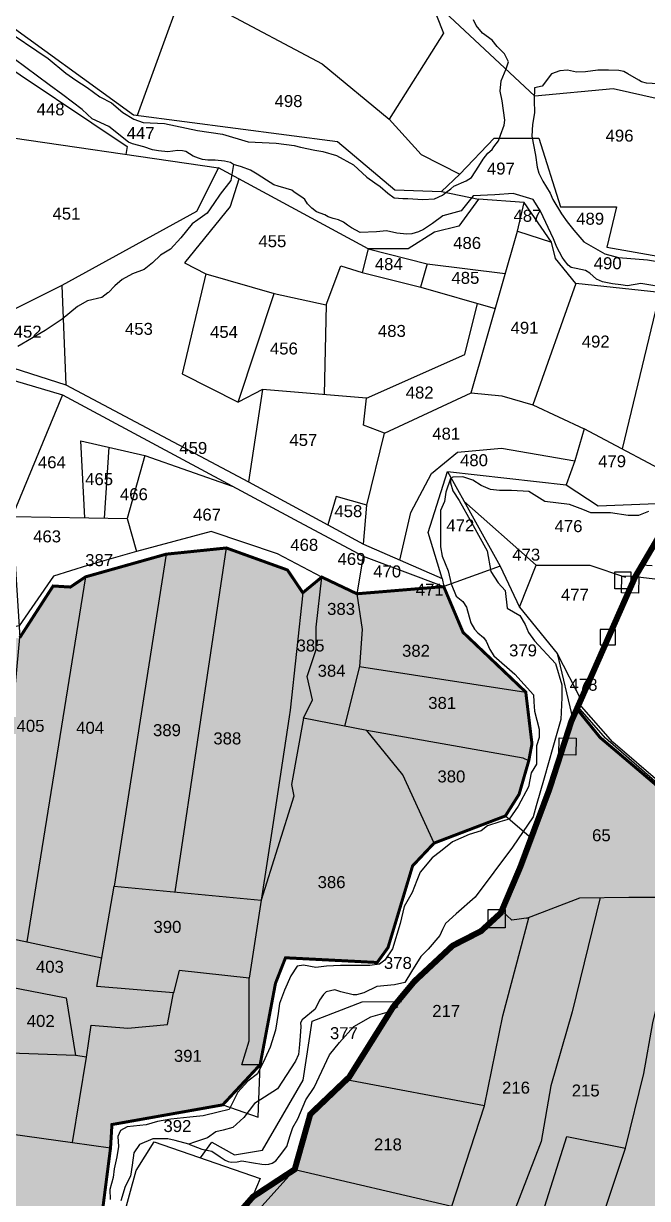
# Model space of a CAD drawing. Header units: inches. Extents: x 201585 to 225365, y 1598878 to 1613111.
# Drawn here: x 209445 to 210278, y 1606367 to 1607936 of the extents above; entities that cross this region are included whole.
import ezdxf

# ---------------------------------------------------------------- set-up
doc = ezdxf.new("R2010")
doc.units = ezdxf.units.IN
doc.header["$LTSCALE"] = 15
doc.header["$MEASUREMENT"] = 0
doc.linetypes.add('DASHED2', pattern=[0.375, 0.25, -0.125])
for name, color, linetype in [('BOUNDRY STONES', 240, 'Continuous'), ('PLOT', 7, 'Continuous'), ('PLOTS', 7, 'Continuous'), ('PLOTS NO', 7, 'Continuous'), ('ROADS', 1, 'Continuous'), ('STREAM', 4, 'Continuous'), ('STREAMS', 4, 'Continuous'), ('VILLAGE BOUNDARY STONES', 1, 'Continuous'), ('VILLAGE BOUNDRY', 5, 'Continuous'), ('WUA13', 3, 'Continuous')]:
    doc.layers.add(name, color=color, linetype=linetype)
doc.styles.get("Standard").update_dxf_attribs({"font": 'arial.ttf'})

msp = doc.modelspace()

# ---------------------------------------------------------------- hatches: boundary and pattern name
at = {"layer": 'PLOTS NO'}
h = msp.add_hatch(color=2, dxfattribs=at)
h.dxf.hatch_style = 1
h.paths.add_polyline_path([(208784.8, 1605490.2), (208757.4, 1605529.9), (208795.6, 1605532.7), (208801.8, 1605545.6), (208811.7, 1605545.5), (208813.7, 1605582.8), (208813, 1605633.9), (208761.7, 1605633.2), (208741.4, 1605627.1), (208707, 1605591.5), (208745, 1605662.9), (208798.7, 1605731.4), (208863, 1605799.6), (208904.7, 1605892.7), (208916.1, 1605931.5), (208923.7, 1606043.3), (208945.8, 1606128.7), (208960.8, 1606177.9), (208975.7, 1606229.3), (209010.7, 1606336.8), (209016, 1606353.1), (209057.3, 1606528.3), (209107.7, 1606722.9), (209136.2, 1606807), (209163.3, 1606902.5), (209217.6, 1606994.3), (209240.4, 1607001.4), (209321.8, 1607096.5), (209439.6, 1607116), (209484.1, 1607184.9), (209507.2, 1607183.5), (209527.4, 1607197.1), (209635, 1607227.4), (209715.6, 1607235.7), (209797.2, 1607206.3), (209817.7, 1607175.9), (209843.1, 1607196.8), (209890, 1607174.5), (210006, 1607184.1), (210031.8, 1607123), (210115.6, 1607043.2), (210123.9, 1606974.1), (210119.6, 1606951.4), (210106.7, 1606906.7), (210088.4, 1606877.7), (209993.1, 1606841.4), (209964.4, 1606811), (209931.6, 1606701.9), (209917.1, 1606681.9), (209794.6, 1606688.2), (209781.2, 1606654.1), (209760.7, 1606545.4), (209710.7, 1606491.7), (209562.7, 1606465.4), (209560.8, 1606434.1), (209545.1, 1606311.5), (209516.3, 1606303.2), (209505.6, 1606255.9), (209386.5, 1606105.2), (209378.4, 1606076.5), (209379.7, 1605989.8), (209371.1, 1605920.8), (209345.1, 1605866.8), (209339.1, 1605820.3), (209316.8, 1605648.9), (209303.9, 1605624.8), (209232.4, 1605613), (209163, 1605586.6), (209137.5, 1605565.1), (209000.2, 1605519.6), (208919.6, 1605485.4), (208859.5, 1605448.6), (208813.4, 1605401.9), (208792.9, 1605465.2)])
at = {"layer": 'PLOTS NO', "true_color": 0x105689}
h = msp.add_hatch(color=146, dxfattribs=at)
h.dxf.hatch_style = 1
h.paths.add_polyline_path([(209676.1, 1605085.9), (209640, 1605054), (209519, 1605034.5), (209312.9, 1605047.3), (209238.2, 1605067.1), (209188.8, 1605091.7), (209160.8, 1605117.3), (209096.2, 1605164.8), (209109.1, 1605205), (209399.2, 1605104.8), (209456, 1605092.7), (209499.4, 1605199), (209514.3, 1605235.5), (209577.1, 1605229.5), (209662.3, 1605530.2), (209578.2, 1605535.1), (209556.8, 1605493.6), (209528.5, 1605497.7), (209461, 1605507.6), (209393.5, 1605517.5), (209260.9, 1605540.8), (209246.6, 1605541), (209289.8, 1605610.1), (209303.9, 1605624.8), (209316.8, 1605648.9), (209339.1, 1605820.3), (209345.1, 1605866.8), (209404, 1605877.4), (209437.7, 1605899.6), (209525.9, 1605926), (209611.7, 1605954.3), (209628.8, 1606004.8), (209636.8, 1606048.1), (209646.7, 1606105.1), (209659.8, 1606142.8), (209705.2, 1606273.3), (209730, 1606344.7), (209751.1, 1606368.9), (209806.9, 1606405.5), (209827.7, 1606479.1), (209879.7, 1606528.8), (209938.5, 1606622.6), (209966.9, 1606656.8), (210017.9, 1606704.4), (210055.8, 1606723.8), (210082.2, 1606748), (210108.4, 1606809.7), (210147.2, 1606913.4), (210183.9, 1607020.8), (210214.9, 1606982.5), (210298.6, 1606911.6), (210340.6, 1606862.4), (210429.5, 1606781.3), (210482.5, 1606736.3), (210574.9, 1606687.2), (210575.6, 1606670.4), (210578.1, 1606624.3), (210560.8, 1606533.1), (210544, 1606482.3), (210538.7, 1606466.3), (210535.3, 1606457), (210515, 1606401.6), (210493.1, 1606332.2), (210440.4, 1606197.6), (210432.5, 1606078.7), (210423.2, 1605819.7), (210423.4, 1605725.4), (210419.6, 1605694.3), (210403.4, 1605601.3), (210398.9, 1605532.3), (210295.3, 1605558.3), (210246.3, 1605500.4), (210203.4, 1605435.3), (210161.7, 1605352), (210117.1, 1605323.8), (210079.8, 1605251.9), (209998.7, 1605195.4), (209999.5, 1605153.7), (209839.1, 1605049.9)])

# ---------------------------------------------------------------- linework, layer by layer
at = {"layer": 'BOUNDRY STONES', "color": 1}
for points in [[(210244.1, 1607198.4), (210266.7, 1607197.8), (210266.2, 1607175.3), (210243.6, 1607175.8)], [(210160.4, 1606982.1), (210183, 1606981.6), (210182.5, 1606959), (210159.9, 1606959.5)]]:
    msp.add_lwpolyline(points, close=True, dxfattribs=at)
at = {"layer": 'PLOT'}
for points in [[(209453.8, 1608138.8), (209685.7, 1608059.6), (209596.6, 1607813.7)], [(208787.8, 1607948.4), (208922.4, 1607930.2), (209119.4, 1608030.7), (209138.6, 1608040.2), (209404.4, 1607949.9), (209591.7, 1607814.3), (209864.1, 1607778.7), (209940.7, 1607714.3), (210003.1, 1607712.1), (210027.4, 1607735.1), (210073.2, 1607783.1), (210133, 1607783.1), (210162, 1607691.7), (210236.8, 1607691.7), (210223.9, 1607637.5), (210378, 1607610.5), (210432.3, 1607601)], [(210412.6, 1607808.6), (210232.5, 1607849.3), (210127.9, 1607839.3), (209987.1, 1607971.1), (210005.5, 1607923.7), (209933.1, 1607808.8), (209976, 1607761.2), (210027.4, 1607735.1)], [(209706.1, 1607955.6), (209843.6, 1607882.5), (209933.1, 1607808.8)], [(209392.3, 1607899.4), (209582.9, 1607772.2), (209581.3, 1607761.5)], [(209241.5, 1607391), (209306.3, 1607702.2), (209291, 1607753.3), (209387, 1607790), (209704.9, 1607743.4), (209675.5, 1607685.3), (209495.9, 1607586.6), (209335.4, 1607506.7), (209270.7, 1607531.6)], [(210422.2, 1607563.8), (210294.9, 1607577.1), (210182.4, 1607588.9), (210155.3, 1607622.5), (210150.1, 1607644.1), (210113.5, 1607697.3), (210052.3, 1607701.6), (210026.1, 1607665.5), (209993.5, 1607657.6), (209958.4, 1607635.2), (209905.1, 1607635.2), (209704.9, 1607743.4)], [(209732.4, 1607728.5), (209720.6, 1607691.8), (209659.6, 1607616.8), (209688, 1607601.9), (209779.4, 1607575.8)], [(210003.1, 1607712.1), (210052.3, 1607701.6)], [(210042.6, 1607443.1), (210104.5, 1607658.8), (210113.5, 1607697.3)], [(210104.5, 1607658.8), (210150.1, 1607644.1)], [(209905.1, 1607635.2), (209897.2, 1607603.8), (209975.4, 1607584), (210074.8, 1607555.5)], [(209905.1, 1607635.2), (209984, 1607615.2), (209975.1, 1607584.1)], [(209849, 1607560.5), (209868.6, 1607612.6), (209897.2, 1607603.8)], [(209984, 1607615.2), (210088.2, 1607602.2)], [(209688, 1607601.9), (209656.5, 1607468.5), (209731.2, 1607430.5)], [(210182.4, 1607588.9), (210125.2, 1607427)], [(209495.9, 1607586.6), (209501.2, 1607453.7)], [(209763.9, 1607447.3), (209731.2, 1607430.5), (209779.4, 1607575.8), (209849, 1607560.5), (209846.2, 1607440.6)], [(210294.9, 1607577.1), (210244.4, 1607368.1)], [(209902.7, 1607435.9), (210034.2, 1607494), (210051.3, 1607562.2)], [(209335.4, 1607506.7), (209501.2, 1607453.7), (209745.3, 1607324.1), (209898.6, 1607240.6), (209903.4, 1607292.8), (209862.5, 1607304.3), (209851, 1607266.5)], [(209206.9, 1607250.9), (209241.5, 1607391), (209316.4, 1607435), (209330.8, 1607489.3), (209496.5, 1607440.1), (209429.5, 1607277.8), (209439.6, 1607116)], [(209903.4, 1607292.8), (209927, 1607389.3), (209899, 1607399.8), (209902.7, 1607435.9), (209763.9, 1607447.3), (209745.3, 1607324.1)], [(209496.5, 1607440.1), (209806.7, 1607273.8), (209898.5, 1607224.6), (209890, 1607174.5)], [(209927, 1607389.3), (210042.6, 1607443.1), (210083.7, 1607439), (210125.2, 1607427), (210193.7, 1607395)], [(210329.6, 1607322.9), (210193.7, 1607395), (210181.2, 1607352.3)], [(209526.6, 1607276), (209521, 1607379), (209606.5, 1607359.4), (209723.4, 1607318.5)], [(209552.7, 1607275.4), (209558.8, 1607370.3)], [(209947.5, 1607219.3), (209962, 1607283.1), (209989.8, 1607335), (210024.3, 1607363.8), (210083, 1607369.1), (210181.2, 1607352.3), (210169.4, 1607319.9), (210212.3, 1607291.8), (210312.5, 1607296.2)], [(209606.5, 1607359.4), (209582.9, 1607274.9)], [(210003.7, 1607194.8), (209985.1, 1607256.2), (210010.9, 1607337.7), (210169.4, 1607319.9)], [(210010.9, 1607337.7), (210081.6, 1607211.4), (210006, 1607184.1)], [(210081.6, 1607211.4), (210107.1, 1607156.7), (210129.6, 1607212.8), (210033, 1607298.2)], [(209429.5, 1607277.8), (209582.9, 1607274.9), (209595.4, 1607230.9), (209529.9, 1607212.4), (209484.7, 1607198), (209438.7, 1607131.9), (209309.7, 1607104.4), (209227.1, 1607016.1), (209225, 1607018.1), (209229.3, 1607094.7), (209270.9, 1607280.4), (209429.5, 1607277.8)], [(209818.8, 1607008.4), (209830.8, 1607032.9), (209823.5, 1607064.1), (209835.6, 1607099.9), (209835.6, 1607130.1), (209843.1, 1607196.8), (209783.8, 1607228), (209695.4, 1607257.9), (209595.4, 1607230.9)], [(209527.4, 1607197.1), (209635, 1607227.4), (209565.6, 1606784.1)], [(209647.1, 1606776.3), (209715.6, 1607235.7), (209635, 1607227.4)], [(209715.6, 1607235.7), (209797.2, 1607206.3), (209817.7, 1607175.9), (209801, 1607018.8), (209799.5, 1607010), (209777.9, 1606869.1), (209762, 1606765.2)], [(209898.6, 1607240.6), (210003.7, 1607194.8), (210006, 1607184.1)], [(209898.5, 1607224.6), (210006, 1607184.1)], [(210129.6, 1607212.8), (210201.2, 1607212.8), (210248.8, 1607196.8)], [(209404, 1606815.5), (209420.5, 1606910.1), (209439.6, 1607116), (209484.1, 1607184.9), (209507.2, 1607183.5), (209527.4, 1607197.1), (209448.8, 1606709.4)], [(209843.1, 1607196.8), (209890, 1607174.5), (209897.2, 1607126.6), (209893.6, 1607077.2), (209873.6, 1606997.8)], [(209890, 1607174.5), (210006, 1607184.1), (210031.8, 1607123), (210115.6, 1607043.2)], [(210107.1, 1607156.7), (210157.6, 1607094.8), (210178.3, 1607006.5)], [(210157.6, 1607094.8), (210189.9, 1607031.3)], [(209893.6, 1607077.2), (210115.6, 1607043.2), (210123.9, 1606974.1), (210119.6, 1606951.4), (210112, 1606954.7), (209903.4, 1606992)], [(209760.7, 1606545.4), (209781.2, 1606654.1), (209794.6, 1606688.2), (209917.1, 1606681.9), (209931.6, 1606701.9), (209964.4, 1606811), (209993.1, 1606841.4), (209951.2, 1606932.8), (209903.4, 1606992), (209818.8, 1607008.4), (209802.8, 1606919.7), (209805.8, 1606904.2), (209762, 1606765.2)], [(210088.4, 1606877.7), (210106.7, 1606906.7), (210119.6, 1606951.4)], [(209993.1, 1606841.4), (210088.4, 1606877.7), (210120, 1606850.5)], [(209510.1, 1606441.3), (209528.5, 1606555.5), (209535, 1606598.1), (209583.9, 1606594.2), (209636.8, 1606599.2), (209645.1, 1606641.2), (209542.7, 1606649.8), (209565.6, 1606784.1), (209762, 1606765.2), (209746.1, 1606661), (209652.6, 1606671.4), (209645.1, 1606641.2)], [(209383.8, 1606723.1), (209549.2, 1606688.1)], [(209329, 1606668.3), (209501.7, 1606634.7), (209513.9, 1606557.6)], [(209560.8, 1606434.1), (209562.7, 1606465.4), (209710.7, 1606491.7), (209758, 1606475.3), (209760.7, 1606545.4), (209736.3, 1606545.3), (209746.2, 1606577.3), (209746.1, 1606661)], [(209681.2, 1606420.9), (209696.1, 1606441.7), (209726.3, 1606424.8), (209764, 1606431), (209818.4, 1606524.5), (209830.2, 1606603.5), (209896.9, 1606629.2), (209949.4, 1606629.6)], [(209528.5, 1606555.3), (209513.9, 1606557.6), (209351, 1606563.3)], [(209325.1, 1606465.1), (209421.7, 1606446.4), (209427.3, 1606452.9), (209510.1, 1606441.3), (209560.8, 1606434.1), (209545.1, 1606311.5), (209516.3, 1606303.2), (209505.6, 1606255.9)], [(209531.1, 1606250.7), (209576.1, 1606334.3), (209595, 1606404), (209619, 1606442.5), (209760.7, 1606393.2), (209736.1, 1606335.5)]]:
    msp.add_lwpolyline(points, dxfattribs=at)
at = {"layer": 'PLOTS'}
for points in [[(211115.6, 1607247.7), (211108.7, 1607264.5), (211057.6, 1607291.4), (210975.4, 1607329.5), (210877.8, 1607359.6), (210857.9, 1607365.7), (210717, 1607397.2), (210675.2, 1607450.6), (210596.9, 1607487.4), (210567.4, 1607525.3), (210565.6, 1607527.6), (210542.6, 1607509.6), (210528.8, 1607456.8), (210509, 1607360.3), (210478.5, 1607323.5), (210436.6, 1607279.3), (210373.5, 1607225.1), (210314.4, 1607190.7), (210261.8, 1607197.2)], [(210439, 1606782.8), (210413.3, 1606812.5), (210343.4, 1606877.2), (210298.1, 1606919.1), (210231.9, 1606976.1), (210186.8, 1607027.3)], [(210183.9, 1607020.8), (210214.9, 1606982.5), (210231.2, 1606968.5), (210248.1, 1606954.1), (210298.6, 1606911.6)], [(210214.9, 1606768.7), (210177.4, 1606616.1), (210149.1, 1606517.2), (210136, 1606442.7), (210091.8, 1606327.5), (210061.1, 1606247.5), (210049.7, 1606212.6)], [(210089.5, 1606217.3), (210138.6, 1606348), (210170.6, 1606449.5), (210248.8, 1606433.8), (210273.4, 1606533.4), (210285.4, 1606601.3), (210325.8, 1606764.1)], [(210117.1, 1606741.2), (210187.8, 1606768.2), (210253.1, 1606769.3), (210295.5, 1606769.1)], [(210060.3, 1606490.4), (210084.9, 1606610.5), (210119.7, 1606741.6), (210097.1, 1606738.4), (210083.5, 1606751)], [(209732.5, 1606080.5), (209746.9, 1606149.7), (209775.7, 1606143.7), (209778.8, 1606162.4), (209751.8, 1606167), (209774.3, 1606271.2), (209724.6, 1606282), (209747.4, 1606338.9), (209806.9, 1606405.5), (210017, 1606356.3), (210060.3, 1606490.4), (209875.8, 1606525)], [(210174.9, 1606229.2), (210223.3, 1606357.6), (210248.8, 1606433.8)]]:
    msp.add_lwpolyline(points, dxfattribs=at)
at = {"layer": 'ROADS', "color": 1}
msp.add_lwpolyline([(210583.7, 1606688.2), (210484.4, 1606739.9), (210432.1, 1606783.6), (210364.1, 1606848.8), (210301.8, 1606912.2), (210222.1, 1606981.7), (210185.3, 1607023.9)], dxfattribs=at)
at = {"layer": 'STREAM'}
for points in [[(209415.4, 1607931.5), (209477.5, 1607889.8), (209501.1, 1607869.9), (209514.5, 1607860.8), (209529.6, 1607850.7), (209546.3, 1607838.6), (209562, 1607830.4), (209577.1, 1607817.4), (209591.8, 1607808.6), (209604.6, 1607804), (209633, 1607802.7), (209676.9, 1607793.3), (209710.5, 1607788.6), (209744.6, 1607778.1), (209781.9, 1607776.6), (209806.1, 1607773.5), (209814.5, 1607771.4), (209833.9, 1607767.2), (209844.4, 1607765.6), (209862.8, 1607759.9), (209885.4, 1607747.8), (209903.3, 1607731.1), (209914.1, 1607723.6), (209920.9, 1607718.5), (209931.2, 1607709.6), (209939.9, 1607703.4), (209951.2, 1607702.6), (209958.1, 1607702.4), (209978.3, 1607701.4), (209993.5, 1607702), (210004.4, 1607707.1), (210009, 1607710.7), (210015.6, 1607715.6), (210019.7, 1607719.1), (210036, 1607726.1), (210043, 1607730.7), (210052.7, 1607745.9), (210058.9, 1607755.2), (210064.9, 1607763.4), (210070.6, 1607768.2), (210072.9, 1607771.7), (210079.1, 1607779.7), (210081.8, 1607787.2), (210086.7, 1607800.6), (210087.5, 1607807.2), (210084, 1607833), (210081.3, 1607846.2), (210082.9, 1607859.9), (210089.2, 1607875.7), (210092.4, 1607885.2), (210087.1, 1607895.8), (210077.5, 1607905.8), (210070.7, 1607914.2), (210058, 1607923.7), (210049.5, 1607933.7), (210045.8, 1607941.1)], [(210306.4, 1607583), (210269.4, 1607588.9), (210251.5, 1607585.9), (210242.5, 1607587.1), (210231.3, 1607588.5), (210218.3, 1607591.1), (210210, 1607594.8), (210201.1, 1607602.9), (210195.2, 1607606.3), (210182.9, 1607609.3), (210176.1, 1607610.5), (210172.3, 1607613.5), (210167.5, 1607619.6), (210164.3, 1607624.1), (210157.1, 1607637.4), (210152.5, 1607648.9), (210135.5, 1607685.5), (210125.6, 1607701.2), (210098.7, 1607709.4), (210074.4, 1607707.7), (210045.4, 1607706), (210029.4, 1607686.2), (210004.6, 1607679.6), (209991.1, 1607669.2), (209978.9, 1607661.4), (209972.5, 1607658), (209963.5, 1607655.4), (209956.5, 1607655), (209943.3, 1607656.3), (209929.6, 1607659.2), (209916, 1607658.1), (209894.3, 1607657.1), (209888.6, 1607660.3), (209882.9, 1607663.4), (209877.3, 1607667.1), (209872, 1607671.1), (209865.3, 1607674.1), (209858.2, 1607676.1), (209851.6, 1607678.3), (209847.1, 1607680.7), (209835.8, 1607684.9), (209829.7, 1607689.8), (209824, 1607695.6), (209820.3, 1607701.2), (209817.7, 1607703.7), (209810.1, 1607708.4), (209805.8, 1607711.6), (209802.9, 1607713.7), (209795.3, 1607715.8), (209784.6, 1607718.9), (209779.1, 1607720.9), (209769.3, 1607727.1), (209756.7, 1607735), (209747.8, 1607740.4), (209736, 1607744.7), (209725.2, 1607748.1), (209721.1, 1607750.9), (209713.1, 1607752.6), (209700.5, 1607753.8), (209690.9, 1607753.7), (209683.9, 1607754.6), (209678.2, 1607756.5), (209671, 1607759.1), (209661.3, 1607765.3), (209657.1, 1607766.1), (209650.6, 1607766.7), (209637.3, 1607765), (209624.8, 1607766.3), (209617.1, 1607767.7), (209605.5, 1607771.6), (209590, 1607775.5), (209584.8, 1607778), (209558.5, 1607799), (209536.2, 1607809.1), (209523.1, 1607821.3), (209496.9, 1607841.1), (209478.7, 1607854.5), (209416.6, 1607900.8)], [(210291.9, 1607855.8), (210276.7, 1607856.8), (210270.2, 1607858.6), (210266.6, 1607860.9), (210251.9, 1607869.2), (210246.6, 1607872.1), (210239.8, 1607873.8), (210226.3, 1607874.2), (210211.9, 1607874.1), (210195.2, 1607871.7), (210183.3, 1607871.5), (210171.2, 1607873.9), (210160.9, 1607873.2), (210150, 1607869.2), (210137.5, 1607852.6), (210127.4, 1607850.4), (210126.8, 1607834.1), (210127.3, 1607816.9), (210124.8, 1607801.3), (210123.9, 1607786), (210128.7, 1607760.4), (210130.7, 1607744.6), (210133.1, 1607736.3), (210138.6, 1607725.7), (210148.1, 1607709.9), (210151.7, 1607701.2), (210163.2, 1607682.2), (210170.7, 1607671.6), (210179.8, 1607660.1), (210193.4, 1607644.5), (210221.1, 1607628.7), (210239.7, 1607623.6), (210278.1, 1607620.5), (210316.1, 1607614.6)], [(209725.2, 1607748.1), (209721.5, 1607726.7), (209707.2, 1607708.2), (209699, 1607696), (209690.1, 1607682.9), (209677.6, 1607674.1), (209669.9, 1607668.7), (209662.4, 1607659.5), (209654.7, 1607649.9), (209640.8, 1607635), (209627.4, 1607626.7), (209616.9, 1607616.6), (209605.6, 1607607.7), (209590.1, 1607602.1), (209576.5, 1607594.5), (209566.4, 1607586), (209558.2, 1607577.1), (209557.3, 1607576.8), (209549.3, 1607570.3), (209530.1, 1607566.1), (209516.7, 1607558.3), (209496.3, 1607541.6), (209473.4, 1607526.4), (209436.9, 1607505)], [(210015, 1607328.5), (210008.9, 1607310.3), (210007.2, 1607297.7), (210001.5, 1607285.9), (210001.6, 1607269.2), (210001.7, 1607237.1), (210004, 1607224.7), (210012.1, 1607205.3), (210015.9, 1607187.9), (210022.5, 1607171.3), (210031.5, 1607164.3), (210036.6, 1607156.5), (210042, 1607135.5), (210047.2, 1607127.2), (210051.7, 1607122.3), (210059.3, 1607116.2), (210062.8, 1607111.3), (210067.7, 1607100), (210073.1, 1607091.8), (210101.1, 1607066.9), (210125.8, 1607039.4), (210126.6, 1607030.1), (210127.4, 1607017.5), (210133.4, 1606993.7), (210133.4, 1606982.6), (210130.1, 1606971.2), (210129.9, 1606955.7), (210129.8, 1606946.7), (210122.7, 1606935.2), (210119.2, 1606916.4), (210105.5, 1606890.9), (210093.4, 1606873.4), (210081, 1606869.7), (210064.4, 1606864.6), (210055.9, 1606857.6), (210040, 1606852.9), (210017.9, 1606843.2), (210001.6, 1606830.3), (209990.6, 1606821.7), (209974.7, 1606802.6), (209970.1, 1606791.6), (209963.7, 1606775.3), (209953.2, 1606756.7), (209947.6, 1606733.9), (209937.4, 1606700.3), (209927.2, 1606684.9), (209920.2, 1606679.6), (209907.2, 1606677.9), (209890, 1606677.8), (209867.9, 1606677.8), (209849.3, 1606677.1), (209835.3, 1606675.3), (209818.8, 1606678.5), (209810.3, 1606677.1), (209801.6, 1606664.1), (209793.2, 1606644.8), (209786.5, 1606627.2), (209784.8, 1606613.9), (209781.2, 1606591.7), (209774.2, 1606568.9), (209766.9, 1606553.1), (209757.1, 1606533.1), (209744.1, 1606523.3), (209731, 1606508.6), (209719.1, 1606485.4), (209704.7, 1606481.9), (209684.7, 1606477), (209666.8, 1606475.2), (209641.5, 1606472.4), (209623.6, 1606469.6), (209608.5, 1606465), (209582.9, 1606462.2), (209574.1, 1606457.6), (209570.6, 1606449.5), (209571.3, 1606436.2), (209569.2, 1606422.2), (209565.7, 1606406.1), (209564.3, 1606394.8), (209560.1, 1606378.8), (209560.5, 1606365.2)], [(210279.7, 1607284.4), (210266.1, 1607279.3), (210252.2, 1607279.3), (210228.8, 1607282.7), (210211.5, 1607282.7), (210202.5, 1607282.7), (210191.7, 1607287), (210174, 1607293.9), (210141, 1607297.7), (210119.6, 1607311.1), (210096.5, 1607312.5), (210080.6, 1607312.5), (210068.4, 1607313.8), (210056.1, 1607319.2), (210045, 1607326.3), (210031.5, 1607330.6), (210018.1, 1607330.5), (210015, 1607328.5), (210014.9, 1607325.8), (210014.9, 1607322.6), (210018.3, 1607312), (210026.8, 1607299), (210043.3, 1607269.8), (210064.1, 1607231.7), (210068.9, 1607204.3), (210078.7, 1607189.1), (210088, 1607179.1), (210090.8, 1607155.2), (210107.5, 1607145.6), (210114.6, 1607133.5), (210119.2, 1607122.9), (210127.3, 1607111.6), (210155.2, 1607081.4), (210163.6, 1607052.7), (210163.6, 1607036), (210162.3, 1607006.4), (210151.7, 1606969.1), (210140, 1606928.2), (210129.5, 1606891.2), (210125.3, 1606876.5), (210097.8, 1606836.2)], [(210097.8, 1606836.2), (210047.8, 1606769.2), (210022.8, 1606746.8), (210008.4, 1606733.8), (210004.4, 1606725.9), (210000.7, 1606718.1), (209985.1, 1606699.7), (209975.5, 1606690.1), (209962.9, 1606669.7), (209953.9, 1606655.2), (209940.1, 1606652), (209916.7, 1606649.7), (209899.1, 1606641.3), (209889.6, 1606638.9), (209884.8, 1606638.9), (209868.6, 1606642.9), (209860.3, 1606645.3), (209849, 1606642.9), (209845.4, 1606639.3), (209839.9, 1606631.5), (209834.3, 1606619.5), (209816.9, 1606605.5), (209814.5, 1606601.2), (209815, 1606596.6), (209814, 1606583.4), (209813.2, 1606572.3), (209811.9, 1606558.8), (209807.9, 1606550), (209784.1, 1606513.3), (209766.5, 1606502), (209753.3, 1606493.5), (209739, 1606474.6), (209724.3, 1606461.3), (209711.5, 1606458.1), (209701.5, 1606455.7), (209690.3, 1606447.6), (209673.2, 1606442), (209665.4, 1606439.4), (209647, 1606443.9), (209637.3, 1606446.3), (209617.4, 1606446.3), (209599.4, 1606438.9), (209592, 1606427.7), (209589.6, 1606411.1), (209587.5, 1606396.6), (209580.4, 1606382.6), (209574.8, 1606363.3)], [(209665.4, 1606439.4), (209682.9, 1606432.4), (209696, 1606429.9), (209707.3, 1606422.2), (209713.8, 1606417.8), (209718, 1606416), (209721.8, 1606415.1), (209729.9, 1606415.7), (209736.3, 1606416.7), (209752, 1606414.2), (209762.8, 1606412.6), (209767.3, 1606411.9), (209772.3, 1606412.6), (209776.6, 1606414), (209781.7, 1606417.1), (209786.7, 1606423), (209796.2, 1606436), (209800.9, 1606450.6), (209804.6, 1606461.4), (209811, 1606473.2), (209821.8, 1606498.6), (209833, 1606514.9), (209853.5, 1606558.6), (209866.8, 1606575.1), (209885.7, 1606596.5), (209908.6, 1606609.1), (209933.5, 1606616.3), (209944.7, 1606623.1)]]:
    msp.add_lwpolyline(points, dxfattribs=at)
at = {"layer": 'STREAMS', "color": 4}
msp.add_lwpolyline([(210270.4, 1607213.3), (210284.3, 1607212.5)], dxfattribs=at)
at = {"layer": 'VILLAGE BOUNDARY STONES'}
for points in [[(210234.5, 1607203.9), (210256.2, 1607204), (210256.3, 1607181), (210234.5, 1607181)], [(210235.3, 1607126.7), (210214.9, 1607126.7), (210214.9, 1607106.4), (210235.3, 1607106.4)], [(210088.2, 1606728.3), (210065.2, 1606728.3), (210065.2, 1606752.7), (210088.2, 1606752.7)]]:
    msp.add_lwpolyline(points, close=True, dxfattribs=at)
at = {"layer": 'VILLAGE BOUNDRY', "linetype": 'DASHED2', "ltscale": 8, "const_width": 8}
msp.add_lwpolyline([(209730, 1606344.7), (209751.1, 1606368.9), (209785.5, 1606391.5), (209806.9, 1606405.5), (209827.7, 1606479.1), (209879.7, 1606528.8), (209938.5, 1606622.6), (209966.9, 1606656.8), (210017.9, 1606704.4), (210055.8, 1606723.8), (210082.2, 1606748), (210108.4, 1606809.7), (210147.2, 1606913.4), (210176.4, 1607003.8), (210221.9, 1607106.8), (210261.8, 1607197.2), (210328.4, 1607310.5)], dxfattribs=at)
at = {"layer": 'WUA13', "color": 17, "const_width": 4}
for points in [[(209439.6, 1607116), (209484.1, 1607184.9), (209507.2, 1607183.5), (209527.4, 1607197.1), (209635, 1607227.4), (209715.6, 1607235.7), (209797.2, 1607206.3), (209817.7, 1607175.9), (209843.1, 1607196.8), (209890, 1607174.5), (210006, 1607184.1), (210031.8, 1607123), (210115.6, 1607043.2), (210123.9, 1606974.1), (210119.6, 1606951.4), (210106.7, 1606906.7), (210088.4, 1606877.7), (209993.1, 1606841.4), (209964.4, 1606811), (209931.6, 1606701.9), (209917.1, 1606681.9), (209794.6, 1606688.2), (209781.2, 1606654.1), (209760.7, 1606545.4), (209710.7, 1606491.7), (209562.7, 1606465.4), (209560.8, 1606434.1), (209545.1, 1606311.5)], [(209730, 1606344.7), (209751.1, 1606368.9), (209806.9, 1606405.5), (209827.7, 1606479.1), (209879.7, 1606528.8), (209938.5, 1606622.6), (209966.9, 1606656.8), (210017.9, 1606704.4), (210055.8, 1606723.8), (210082.2, 1606748), (210108.4, 1606809.7), (210147.2, 1606913.4), (210183.9, 1607020.8), (210214.9, 1606982.5), (210298.6, 1606911.6)]]:
    msp.add_lwpolyline(points, dxfattribs=at)

# ---------------------------------------------------------------- texts
at = {"layer": 'PLOTS NO'}
for s, p in [('498', (209780, 1607824.8)), ('448', (209462.1, 1607813.7)), ('447', (209582.4, 1607782)), ('496', (210222.3, 1607778.6)), ('497', (210063.7, 1607734.6)), ('451', (209483.3, 1607674.4)), ('487', (210099.2, 1607671.5)), ('489', (210183, 1607667.6)), ('455', (209758.4, 1607637.6)), ('486', (210018.6, 1607635.2)), ('484', (209913.9, 1607607)), ('490', (210206.4, 1607608.1)), ('485', (210016.3, 1607588.6)), ('452', (209431.4, 1607516.7)), ('453', (209580.1, 1607520.5)), ('454', (209693.8, 1607516.4)), ('483', (209918.1, 1607517.7)), ('491', (210095.3, 1607521.9)), ('456', (209773.8, 1607494.2)), ('492', (210190.4, 1607503.5)), ('482', (209955.2, 1607435.4)), ('457', (209799.8, 1607372)), ('481', (209990.7, 1607380.4)), ('459', (209652.7, 1607361.3)), ('464', (209463.8, 1607342.2)), ('480', (210027.8, 1607345)), ('479', (210212.3, 1607343.6)), ('465', (209526.9, 1607319.7)), ('466', (209573.4, 1607299.5)), ('458', (209859.9, 1607276.9)), ('467', (209671.1, 1607272.3)), ('472', (210009.5, 1607257.8)), ('463', (209457.4, 1607243.2)), ('476', (210154.1, 1607256.9)), ('468', (209801, 1607231.9)), ('387', (209527, 1607211.5)), ('469', (209864.1, 1607213)), ('473', (210097.6, 1607218.8)), ('470', (209911.8, 1607196.4)), ('471', (209968.6, 1607172)), ('477', (210162.6, 1607165.2)), ('383', (209850.2, 1607146.3)), ('385', (209809.4, 1607097.4)), ('382', (209950.3, 1607090.4)), ('379', (210093.3, 1607090.9)), ('384', (209837.5, 1607063.7)), ('478', (210174.2, 1607045)), ('381', (209985.3, 1607020.7)), ('405', (209435.3, 1606990.1)), ('404', (209514.9, 1606987.5)), ('389', (209617.6, 1606984.3)), ('388', (209698.2, 1606973.3)), ('380', (209997.6, 1606922.5)), ('65', (210204.2, 1606843.9)), ('386', (209837.5, 1606781.3)), ('390', (209618.2, 1606721.5)), ('403', (209461.2, 1606668.2)), ('378', (209926.1, 1606673.3)), ('217', (209990.7, 1606609.2)), ('402', (209448.9, 1606595.8)), ('377', (209854, 1606579.5)), ('391', (209645.5, 1606549.2)), ('216', (210083.9, 1606506.7)), ('215', (210177, 1606502.9)), ('392', (209631.5, 1606455.4)), ('218', (209912.8, 1606430.8))]:
    msp.add_text(s, height=16, dxfattribs=at).set_placement(p)

doc.saveas('drawing.dxf')
